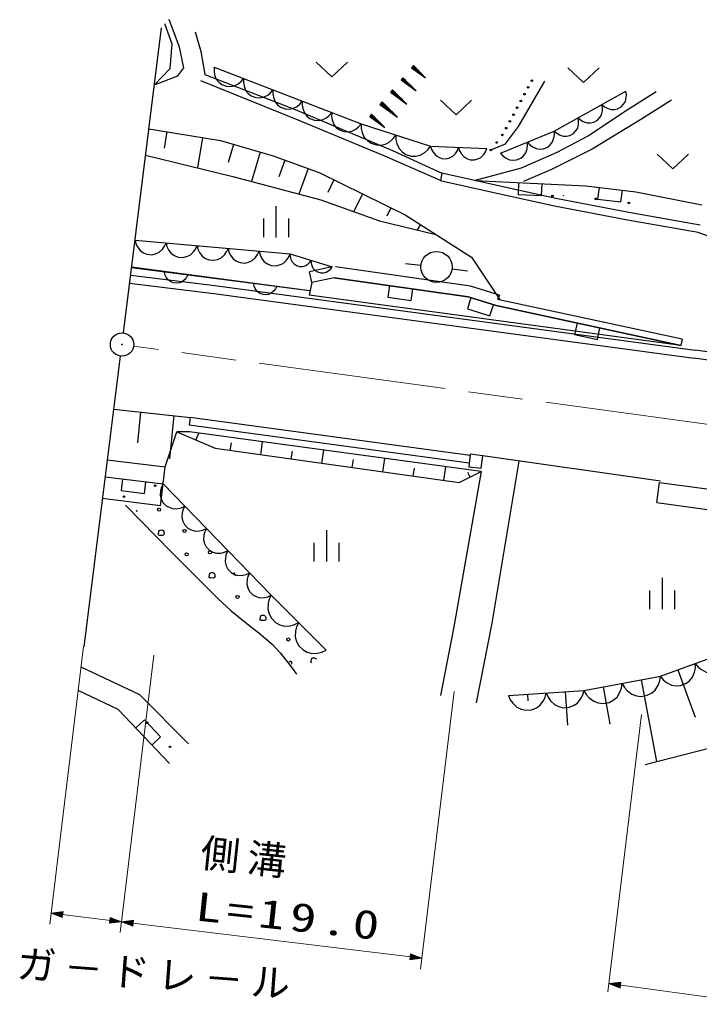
# Model space of a CAD drawing. Units: millimetres, scale not verified. Extents: x 40000 to 680000, y 20000 to 380000.
# Drawn here: x 79964 to 123424, y 244113 to 306743 of the extents above; entities that cross this region are included whole.
import ezdxf

# ---------------------------------------------------------------- set-up
doc = ezdxf.new("R2010")
doc.units = ezdxf.units.MM
doc.header["$LTSCALE"] = 1000
doc.linetypes.add('CHAIN', pattern=[18.5, 12, -1.5, 3.5, -1.5])
for name, color, linetype, lineweight in [('M-BGD', 7, 'Continuous', 25), ('M-BGD-HTXT', 7, 'Continuous', 13), ('M-BMK', 2, 'CHAIN', 13)]:
    doc.layers.add(name, color=color, linetype=linetype, lineweight=lineweight)
doc.layers.add('M-OTRS', color=7, linetype='Continuous')
doc.styles.add('ＭＳ ゴシック', font='')
doc.styles.get('ＭＳ ゴシック').set_extended_font_data('MS Gothic')

# ---------------------------------------------------------------- blocks, each defined once
blk = doc.blocks.new('BUHIN206')
at = {"color": 6, "linetype": 'Continuous', "lineweight": 25}
for radius in [746, 22.5]:
    blk.add_circle((0, 0), radius, dxfattribs=at)
blk = doc.blocks.new('BUHIN7')
at = {"color": 7, "linetype": 'Continuous', "lineweight": 25}
blk.add_lwpolyline([(238, -711), (55, -709), (-112, -670), (-314, -587), (-452, -459), (-557, -309), (-631, -88), (-637, 96), (-604, 281), (-494, 472), (-383, 603), (-238, 711)], dxfattribs=at)
blk = doc.blocks.new('BUHIN18')
at = {"color": 7, "linetype": 'Continuous', "lineweight": 25}
blk.add_circle((0, 0), 995, dxfattribs=at)
blk = doc.blocks.new('BUHIN46')
at = {"color": 7, "linetype": 'Continuous', "lineweight": 25}
blk.add_lwpolyline([(338, 932), (98, 940), (-124, 894), (-395, 787), (-581, 622), (-731, 429), (-835, 140), (-845, -105), (-808, -350), (-668, -607), (-526, -780), (-338, -932)], dxfattribs=at)
blk = doc.blocks.new('BUHIN47')
at = {"color": 7, "linetype": 'Continuous', "lineweight": 25}
blk.add_lwpolyline([(409, 1172), (108, 1178), (-169, 1117), (-506, 978), (-737, 770), (-921, 525), (-1047, 162), (-1056, -144), (-1005, -451), (-827, -769), (-645, -984), (-409, -1172)], dxfattribs=at)
blk = doc.blocks.new('BUHIN51')
at = {"color": 7, "linetype": 'Continuous', "lineweight": 25}
blk.add_lwpolyline([(-854, 824), (-980, 566), (-1038, 301), (-1053, -48), (-964, -332), (-825, -590), (-560, -845), (-298, -975), (-11, -1054), (337, -1026), (596, -955), (854, -824)], dxfattribs=at)
blk = doc.blocks.new('BUHIN52')
at = {"color": 7, "linetype": 'Continuous', "lineweight": 25}
blk.add_lwpolyline([(-735, 1002), (-910, 757), (-1017, 494), (-1094, 137), (-1053, -171), (-955, -462), (-727, -772), (-480, -953), (-198, -1085), (166, -1118), (445, -1090), (735, -1002)], dxfattribs=at)
blk = doc.blocks.new('BUHIN53')
at = {"color": 7, "linetype": 'Continuous', "lineweight": 25}
blk.add_lwpolyline([(-599, 1049), (-795, 833), (-928, 590), (-1042, 254), (-1036, -49), (-974, -340), (-788, -665), (-569, -867), (-311, -1026), (36, -1099), (309, -1103), (599, -1049)], dxfattribs=at)
blk = doc.blocks.new('BUHIN59')
at = {"color": 7, "linetype": 'Continuous', "lineweight": 25}
blk.add_lwpolyline([(-715, 501), (-776, 299), (-788, 99), (-759, -155), (-662, -351), (-531, -523), (-310, -678), (-104, -742), (113, -766), (362, -707), (542, -625), (715, -501)], dxfattribs=at)
blk = doc.blocks.new('BUHIN60')
at = {"color": 7, "linetype": 'Continuous', "lineweight": 25}
blk.add_lwpolyline([(-693, 618), (-783, 412), (-821, 203), (-822, -70), (-743, -289), (-627, -487), (-412, -678), (-202, -771), (24, -824), (295, -792), (496, -728), (693, -618)], dxfattribs=at)
blk = doc.blocks.new('BUHIN61')
at = {"color": 7, "linetype": 'Continuous', "lineweight": 25}
blk.add_lwpolyline([(-357, 823), (-520, 679), (-638, 511), (-749, 272), (-769, 48), (-747, -173), (-636, -428), (-490, -594), (-313, -733), (-62, -815), (139, -840), (357, -823)], dxfattribs=at)
blk = doc.blocks.new('BUHIN62')
at = {"color": 7, "linetype": 'Continuous', "lineweight": 25}
blk.add_lwpolyline([(-164, 1155), (-418, 1031), (-623, 860), (-845, 599), (-948, 325), (-996, 41), (-945, -317), (-820, -576), (-645, -811), (-359, -1000), (-115, -1101), (164, -1155)], dxfattribs=at)
blk = doc.blocks.new('BUHIN63')
at = {"color": 7, "linetype": 'Continuous', "lineweight": 25}
blk.add_lwpolyline([(-83, 1003), (-308, 908), (-493, 772), (-698, 558), (-800, 327), (-855, 85), (-829, -225), (-735, -455), (-596, -665), (-359, -843), (-154, -942), (83, -1003)], dxfattribs=at)
blk = doc.blocks.new('BUHIN64')
at = {"color": 7, "linetype": 'Continuous', "lineweight": 25}
blk.add_lwpolyline([(-353, 931), (-541, 780), (-680, 600), (-816, 340), (-850, 93), (-837, -152), (-727, -441), (-575, -633), (-385, -796), (-112, -900), (110, -938), (353, -931)], dxfattribs=at)
blk = doc.blocks.new('BUHIN85')
at = {"color": 7, "linetype": 'Continuous', "lineweight": 25}
for p, q in [((-164, 809), (-1244, 286)), ((900, 436), (-900, -436)), ((533, -631), (-547, -1154))]:
    blk.add_line(p, q, dxfattribs=at)
blk = doc.blocks.new('BUHIN87')
at = {"color": 7, "linetype": 'Continuous', "lineweight": 25}
blk.add_lwpolyline([(-8, 1107), (-423, -205), (863, -693)], dxfattribs=at)
blk = doc.blocks.new('BUHIN88')
at = {"color": 7, "linetype": 'Continuous', "lineweight": 25}
for p, q in [((146, 560), (-122, -467)), ((-76, -197), (123, 566)), ((-30, -209), (169, 554)), ((99, 572), (-28, 82)), ((17, 352), (76, 578)), ((187, 550), (59, 59)), ((154, 316), (213, 543))]:
    blk.add_line(p, q, dxfattribs=at)
blk.add_lwpolyline([(61, 604), (-151, -581), (241, 557)], close=True, dxfattribs=at)
blk = doc.blocks.new('BUHIN106')
at = {"color": 7, "linetype": 'Continuous', "lineweight": 25}
blk.add_circle((0, 0), 49.8, dxfattribs=at)
blk = doc.blocks.new('BUHIN108')
at = {"color": 7, "linetype": 'Continuous', "lineweight": 25}
blk.add_circle((0, 0), 49.8, dxfattribs=at)
blk = doc.blocks.new('BUHIN185')
at = {"color": 7, "linetype": 'Continuous', "lineweight": 25}
blk.add_lwpolyline([(-108, 695), (-260, 618), (-382, 514), (-514, 355), (-574, 189), (-601, 17), (-567, -198), (-490, -354), (-383, -494), (-209, -606), (-61, -665), (108, -695)], dxfattribs=at)

msp = doc.modelspace()

# ---------------------------------------------------------------- linework, layer by layer
at = {"layer": 'M-BGD'}
for p, q in [((89222, 306485), (89700, 305194)), ((90182, 304984), (89526, 306743)), ((86603, 286717), (89038, 306226)), ((91186, 305967), (91556, 304713)), ((89700, 305194), (89572, 303604)), ((90458, 303665), (90182, 304984)), ((91556, 304713), (91803, 303236)), ((105300, 303631), (105136, 303770)), ((89572, 303604), (88581, 302563)), ((88581, 302563), (90089, 303141)), ((90089, 303141), (90458, 303665)), ((91803, 303236), (97585, 300998)), ((92406, 303692), (101793, 300071)), ((105216, 303533), (105053, 303672)), ((105067, 303689), (105421, 303387)), ((105632, 303236), (105081, 303705)), ((105095, 303722), (105836, 303091)), ((105660, 303270), (105110, 303739)), ((105120, 303751), (105474, 303450)), ((97783, 300306), (91542, 302819)), ((111850, 299908), (113542, 302813)), ((103898, 301944), (103705, 302109)), ((103722, 302129), (104140, 301772)), ((104390, 301594), (103739, 302148)), ((103756, 302168), (104632, 301422)), ((104423, 301634), (103773, 302188)), ((103786, 302203), (104204, 301847)), ((103997, 302061), (103805, 302225)), ((114144, 299620), (118717, 302169)), ((120663, 302136), (118812, 300962)), ((103240, 301150), (103032, 301327)), ((103050, 301349), (103500, 300965)), ((103769, 300773), (103068, 301370)), ((103086, 301391), (104029, 300588)), ((103805, 300816), (103105, 301413)), ((103118, 301429), (103568, 301045)), ((103346, 301276), (103139, 301453)), ((121636, 301594), (119785, 300420)), ((97585, 300998), (103811, 298369)), ((118812, 300962), (116331, 299316)), ((103305, 298011), (97783, 300306)), ((101793, 300071), (106239, 298648)), ((119785, 300420), (116558, 298469)), ((88232, 299770), (92798, 299013)), ((89374, 299581), (89198, 298519)), ((110710, 298201), (114144, 299620)), ((111018, 298807), (111850, 299908)), ((91657, 299202), (91335, 297263)), ((92798, 299013), (96178, 298025)), ((93643, 298766), (93305, 297610)), ((110088, 298409), (111018, 298807)), ((116331, 299316), (114300, 298246)), ((95333, 298272), (94785, 296398)), ((103811, 298369), (106952, 296926)), ((106239, 298648), (109826, 298499)), ((114300, 298246), (112039, 297254)), ((116558, 298469), (113976, 297157)), ((88020, 298068), (93590, 296716)), ((96178, 298025), (99149, 296947)), ((96920, 297755), (96538, 296702)), ((106864, 296451), (103305, 298011)), ((98406, 297217), (97817, 295592)), ((99149, 296947), (104611, 294272)), ((106952, 296926), (106864, 296451)), ((110586, 296117), (106952, 296926)), ((112039, 297254), (109082, 296452)), ((113976, 297157), (112177, 296394)), ((93590, 296716), (99217, 295220)), ((100059, 296501), (99663, 295694)), ((110477, 295629), (106843, 296438)), ((109082, 296452), (116153, 296123)), ((114151, 294819), (110477, 295629)), ((114251, 295309), (110586, 296117)), ((116153, 296123), (119358, 295727)), ((119358, 295727), (123575, 294904)), ((99217, 295220), (102964, 293884)), ((101880, 295609), (101322, 294469)), ((118917, 294421), (114251, 295309)), ((103701, 294717), (103435, 294175)), ((118824, 293929), (114151, 294819)), ((123481, 293609), (118917, 294421)), ((102964, 293884), (106572, 293014)), ((104611, 294272), (108848, 291555)), ((123350, 293125), (118824, 293929)), ((105591, 293643), (105373, 293303)), ((127598, 291568), (123350, 293125)), ((87344, 292648), (97262, 291766)), ((97262, 291766), (99954, 290942)), ((108848, 291555), (110686, 288815)), ((87125, 290893), (98503, 289420)), ((98510, 289406), (87126, 290908)), ((99919, 290929), (98495, 290627)), ((98640, 289942), (98495, 290627)), ((108794, 289711), (100162, 290937)), ((105623, 291035), (104628, 291137)), ((107610, 290811), (108603, 290690)), ((87065, 290413), (92446, 289751)), ((100064, 290244), (98640, 289942)), ((100064, 290244), (108638, 289026)), ((108638, 289026), (100064, 290244)), ((87000, 289897), (92379, 289236)), ((92446, 289751), (123162, 285617)), ((98640, 289942), (98475, 289136)), ((110641, 289128), (108794, 289711)), ((92379, 289236), (123092, 285102)), ((122233, 285916), (98475, 289136)), ((108638, 289026), (110430, 288460)), ((110430, 288460), (108638, 289026)), ((110641, 289128), (110515, 288851)), ((122318, 286307), (110515, 288851)), ((110430, 288460), (122233, 285916)), ((122233, 285916), (110430, 288460)), ((122318, 286307), (122233, 285916)), ((131084, 284462), (123162, 285617)), ((84100, 266657), (86418, 285228)), ((131009, 283948), (123087, 285103)), ((90886, 281289), (85981, 281827)), ((87702, 281659), (87495, 279697)), ((89831, 281434), (89539, 278671)), ((90865, 281336), (90798, 280840)), ((90865, 281336), (108776, 278906)), ((90798, 280840), (108709, 278410)), ((89275, 278155), (90009, 280396)), ((90825, 280400), (90009, 280396)), ((90009, 280396), (92459, 279345)), ((109465, 277854), (90825, 280400)), ((91234, 279870), (91426, 280318)), ((92459, 279345), (108061, 277144)), ((93434, 279207), (93504, 279700)), ((95384, 278932), (95501, 279762)), ((97335, 278657), (97406, 279160)), ((99285, 278382), (99404, 279229)), ((108773, 278960), (108675, 278163)), ((109575, 278861), (108773, 278960)), ((109477, 278065), (109575, 278861)), ((120942, 277229), (109581, 278853)), ((85569, 278607), (89275, 278155)), ((88971, 275673), (89275, 278155)), ((101235, 278107), (101307, 278620)), ((103185, 277831), (103307, 278696)), ((105135, 277556), (105209, 278080)), ((107086, 277281), (107210, 278162)), ((108675, 278163), (109477, 278065)), ((110166, 268163), (111893, 278522)), ((85430, 277516), (89141, 277063)), ((109465, 277854), (107730, 267927)), ((108061, 277144), (109465, 277854)), ((108763, 277499), (108616, 277790)), ((89141, 277063), (96056, 269956)), ((120702, 275873), (120876, 277161)), ((120876, 277161), (161145, 271693)), ((88971, 275673), (85253, 276128)), ((120702, 275873), (160970, 270405)), ((96056, 269956), (99562, 266443)), ((109171, 263060), (110166, 268163)), ((107730, 267927), (106882, 263530)), ((120932, 264766), (125388, 266404)), ((83886, 265368), (87640, 263611)), ((122046, 265175), (123155, 262158)), ((116046, 263868), (120932, 264766)), ((119710, 264541), (120672, 259310)), ((86274, 262649), (83702, 263853)), ((111225, 263541), (116046, 263868)), ((114841, 263786), (114986, 261638)), ((117267, 264092), (117706, 261704)), ((90770, 260459), (87640, 263611)), ((112430, 263623), (112460, 263193)), ((86274, 262649), (89556, 259195)), ((119953, 259123), (126007, 260693))]:
    msp.add_line(p, q, dxfattribs=at)
for points in [[(105025, 303670), (105918, 303021), (105136, 303800)], [(103673, 302106), (104728, 301340), (103804, 302260)], [(102997, 301325), (104133, 300499), (103138, 301490)], [(88932, 274105), (88960, 274113), (89005, 274124), (89068, 274117), (89110, 274101), (89141, 274080), (89176, 274026), (89193, 273974), (89200, 273925), (89207, 273874), (89194, 273833), (89168, 273795), (89110, 273770), (89015, 273774), (88935, 273773), (88889, 273774), (88862, 273789), (88837, 273811), (88824, 273846), (88844, 273909), (88855, 273954), (88860, 273991), (88860, 274027), (88872, 274061), (88882, 274081), (88906, 274096)], [(92185, 271381), (92213, 271390), (92259, 271401), (92321, 271394), (92363, 271378), (92394, 271356), (92429, 271303), (92446, 271251), (92453, 271202), (92460, 271151), (92447, 271110), (92421, 271072), (92363, 271047), (92268, 271051), (92188, 271049), (92142, 271050), (92115, 271066), (92090, 271088), (92077, 271123), (92097, 271185), (92109, 271231), (92114, 271268), (92113, 271304), (92126, 271338), (92136, 271357), (92159, 271373)], [(95439, 268658), (95466, 268667), (95512, 268678), (95574, 268671), (95617, 268655), (95648, 268633), (95682, 268580), (95700, 268527), (95706, 268479), (95713, 268428), (95700, 268387), (95674, 268349), (95616, 268323), (95521, 268327), (95441, 268326), (95396, 268327), (95369, 268342), (95344, 268365), (95330, 268400), (95351, 268462), (95362, 268508), (95367, 268545), (95366, 268580), (95379, 268614), (95389, 268634), (95412, 268650)]]:
    msp.add_lwpolyline(points, close=True, dxfattribs=at)
for points in [[(111868, 296322), (111833, 295573), (113331, 295504), (113366, 296253)], [(117011, 296017), (116919, 295273), (118408, 295089), (118500, 295833)], [(103609, 289740), (103503, 288998), (104988, 288787), (105094, 289530)], [(108819, 288969), (108593, 288254), (110024, 287802), (110250, 288518)], [(115599, 287346), (115441, 286613), (116907, 286297), (117065, 287030)], [(86541, 277380), (86450, 276636), (87939, 276454), (88030, 277198)], [(86741, 275701), (89667, 272702), (92647, 269733), (93497, 268961), (94389, 268233), (95268, 267549), (96102, 266823), (96625, 266265), (97110, 265656), (97384, 265285), (97660, 264901)], [(98622, 265619), (98597, 265641), (98584, 265676), (98604, 265739), (98615, 265785), (98620, 265821), (98619, 265857), (98632, 265891), (98642, 265911), (98665, 265926), (98692, 265935)], [(98692, 265935), (98720, 265943), (98765, 265954), (98827, 265948), (98870, 265931), (98901, 265910), (98935, 265857)], [(88432, 260379), (88975, 260895), (87942, 261983), (87398, 261466)]]:
    msp.add_lwpolyline(points, dxfattribs=at)
for centre, radius in [((110832, 299372), 49.8), ((114034, 295471), 49.8), ((116805, 295287), 49.8), ((118910, 295027), 49.8), ((88634, 276955), 49.8), ((86633, 276249), 49.8), ((88883, 275419), 99.5), ((90509, 274057), 99.5), ((90642, 272563), 99.5), ((92136, 272696), 99.5), ((93895, 269840), 99.5), ((97148, 267117), 99.5), ((88122, 261793), 49.8), ((89583, 260256), 49.8)]:
    msp.add_circle(centre, radius, dxfattribs=at)
for centre, radius, start, end in [((114700, 295547), 49.8, 261.44942, 324.9172), ((87389, 275286), 99.5, 355.7335, 77.60335), ((93763, 271334), 99.5, 135.23385, 313.90209), ((97281, 265622), 99.5, 296.67047, 147.66287)]:
    msp.add_arc(centre, radius, start, end, dxfattribs=at)
at = {"layer": 'M-BGD-HTXT'}
for p, q in [((84043, 266664), (81889, 248931)), ((88549, 266117), (86394, 248384)), ((107742, 263785), (105588, 246052)), ((119729, 262329), (117575, 244595)), ((81973, 249626), (86478, 249079)), ((86478, 249079), (105672, 246747)), ((117639, 245122), (175599, 237228))]:
    msp.add_line(p, q, dxfattribs=at)
for points in [[(81973, 249626), (82695, 249350), (82740, 249722)], [(82126, 249608), (82687, 249672), (82655, 249411)], [(82200, 249599), (82656, 249647), (82631, 249442)], [(82277, 249589), (82624, 249623), (82606, 249474)], [(82351, 249580), (82593, 249598), (82582, 249505)], [(86478, 249079), (85756, 249355), (85711, 248983)], [(86326, 249097), (85765, 249033), (85796, 249294)], [(86251, 249106), (85796, 249058), (85821, 249263)], [(86175, 249116), (85827, 249082), (85845, 249231)], [(86101, 249125), (85858, 249107), (85870, 249200)], [(86478, 249079), (87200, 248802), (87246, 249174)], [(86631, 249060), (87192, 249124), (87161, 248864)], [(86705, 249051), (87161, 249100), (87136, 248895)], [(86782, 249042), (87130, 249075), (87111, 248926)], [(86856, 249033), (87098, 249051), (87087, 248958)], [(105672, 246747), (104950, 247023), (104905, 246651)], [(105519, 246765), (104958, 246701), (104990, 246962)], [(105445, 246774), (104990, 246726), (105014, 246931)], [(105369, 246784), (105021, 246750), (105039, 246899)], [(105294, 246793), (105052, 246775), (105063, 246868)], [(117639, 245122), (118357, 244835), (118407, 245206)], [(117791, 245101), (118353, 245157), (118318, 244897)], [(117865, 245091), (118321, 245133), (118294, 244928)], [(117942, 245080), (118290, 245109), (118270, 244960)], [(118016, 245070), (118258, 245085), (118245, 244992)]]:
    msp.add_lwpolyline(points, close=True, dxfattribs=at)
for points in [[(82049, 249617), (82718, 249696), (82680, 249380), (82051, 249617)], [(82559, 249555), (82427, 249571), (82562, 249574), (82557, 249536), (82427, 249571)], [(86402, 249088), (85733, 249009), (85772, 249325), (86400, 249088)], [(85892, 249150), (86024, 249134), (85890, 249131), (85894, 249169), (86024, 249134)], [(86555, 249069), (87224, 249149), (87185, 248832), (86557, 249069)], [(87065, 249007), (86933, 249024), (87067, 249026), (87062, 248989), (86933, 249024)], [(105596, 246756), (104927, 246677), (104965, 246993), (105594, 246756)], [(105086, 246818), (105218, 246802), (105083, 246799), (105088, 246837), (105218, 246802)], [(117715, 245111), (118385, 245181), (118342, 244865), (117717, 245111)], [(118224, 245042), (118092, 245060), (118226, 245061), (118221, 245023), (118092, 245060)]]:
    msp.add_lwpolyline(points, dxfattribs=at)
at = {"layer": 'M-BMK'}
msp.add_line((180494, 273179), (87254, 285872), dxfattribs=at)

# ---------------------------------------------------------------- block references
at = {"layer": 'M-BGD', "rotation": 64.16251}
for name, p in [('BUHIN87', (99930, 303551)), ('BUHIN87', (116011, 303191)), ('BUHIN63', (93344, 303330)), ('BUHIN63', (95222, 302606)), ('BUHIN88', (104866, 302570)), ('BUHIN106', (112713, 302841)), ('BUHIN59', (117955, 301744)), ('BUHIN63', (97100, 301882)), ('BUHIN87', (107864, 301127)), ('BUHIN106', (112243, 301974)), ('BUHIN106', (112478, 302408)), ('BUHIN63', (98977, 301158)), ('BUHIN106', (112008, 301540)), ('BUHIN59', (116430, 300894)), ('BUHIN63', (100855, 300433)), ('BUHIN88', (102863, 300234)), ('BUHIN106', (111537, 300673)), ('BUHIN106', (111773, 301107)), ('BUHIN59', (114906, 300044)), ('BUHIN62', (102905, 299716)), ('BUHIN106', (111302, 300239)), ('BUHIN60', (113285, 299265)), ('BUHIN62', (105127, 299004)), ('BUHIN60', (111569, 298556)), ('BUHIN106', (111067, 299806)), ('BUHIN61', (107136, 298611)), ('BUHIN61', (108929, 298537)), ('BUHIN108', (110460, 298890)), ('BUHIN87', (121725, 297669)), ('BUHIN108', (110088, 298409)), ('BUHIN85', (96349, 293821)), ('BUHIN64', (88336, 292560)), ('BUHIN64', (90319, 292383)), ('BUHIN64', (92303, 292207)), ('BUHIN64', (94287, 292031)), ('BUHIN64', (96271, 291854)), ('BUHIN185', (97935, 291560)), ('BUHIN18', (106618, 290932)), ('BUHIN185', (99281, 291148)), ('BUHIN7', (89969, 290524)), ('BUHIN7', (95659, 289788)), ('BUHIN46', (89833, 276352)), ('BUHIN46', (91216, 274931)), ('BUHIN46', (92599, 273509)), ('BUHIN85', (99577, 273103)), ('BUHIN46', (93982, 272088)), ('BUHIN46', (95365, 270667)), ('BUHIN85', (121039, 270051)), ('BUHIN47', (96933, 269078)), ('BUHIN47', (98685, 267321)), ('BUHIN51', (124274, 265994)), ('BUHIN51', (122046, 265175)), ('BUHIN52', (119710, 264541)), ('BUHIN52', (117267, 264092)), ('BUHIN53', (112430, 263623)), ('BUHIN53', (114841, 263786))]:
    msp.add_blockref(name, p, dxfattribs=at)
at = {"layer": 'M-OTRS', "rotation": 64.16251}
msp.add_blockref('BUHIN206', (86511, 285973), dxfattribs=at)

# ---------------------------------------------------------------- texts
at = {"layer": 'M-BGD-HTXT', "char_height": 1833, "attachment_point": 7, "style": 'ＭＳ ゴシック'}
for s, insert, rotation in [('\\T1.2;側溝', (91437, 252402), 353.9), ('\\T1.2;\\W1.35;L=19.0', (91135, 249139), 353.9), ('\\T1.2;ガ－ドレ－ル', (79730, 245394), 355.7)]:
    msp.add_mtext(s, dxfattribs=dict(at, insert=insert, rotation=rotation))

doc.saveas('drawing.dxf')
